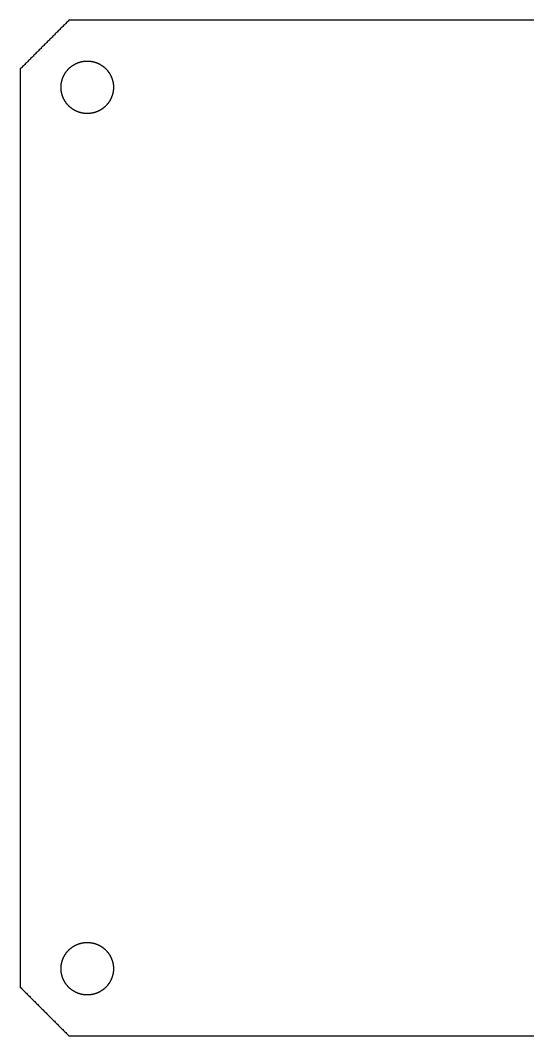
# Model space of a CAD drawing. Extents: x 0 to 155, y 0 to 155.
# Drawn here: x 0.4 to 77.5, y 0.4 to 154.5 of the extents above; entities that cross this region are included whole.
import ezdxf

# ---------------------------------------------------------------- set-up
doc = ezdxf.new("R2010")
doc.units = 0
doc.layers.add('Edge.Cuts', color=7, linetype='CONTINUOUS')

msp = doc.modelspace()

# ---------------------------------------------------------------- linework, layer by layer
at = {"layer": 'Edge.Cuts', "color": 2}
msp.add_lwpolyline([(79.614992, 154.546875), (77.437502, 154.546875), (75.260012, 154.546875), (73.082522, 154.546875), (70.905032, 154.546875), (68.727542, 154.546875), (66.550051, 154.546875), (64.37256, 154.546875), (62.19507, 154.546875), (60.017579, 154.546875), (57.840089, 154.546875), (55.662599, 154.546875), (53.485109, 154.546875), (51.307619, 154.546875), (49.130128, 154.546875), (46.952638, 154.546875), (44.775147, 154.546875), (42.597657, 154.546875), (40.420167, 154.546875), (38.242676, 154.546875), (36.065186, 154.546875), (33.887696, 154.546875), (31.710206, 154.546875), (29.532716, 154.546875), (27.355226, 154.546875), (25.177735, 154.546875), (23.000245, 154.546875), (20.822755, 154.546875), (18.645265, 154.546875), (16.467774, 154.546875), (14.290284, 154.546875), (12.112794, 154.546875), (9.935303, 154.546875), (7.757813, 154.546875), (7.642457, 154.431518), (7.527101, 154.316162), (7.411744, 154.200806), (7.296387, 154.08545), (7.181031, 153.970093), (7.065674, 153.854736), (6.950318, 153.73938), (6.834962, 153.624023), (6.719605, 153.508667), (6.604249, 153.393311), (6.488892, 153.277954), (6.373535, 153.162597), (6.258179, 153.047241), (6.142823, 152.931884), (6.027467, 152.816528), (5.91211, 152.701172), (5.796753, 152.585815), (5.681397, 152.470459), (5.56604, 152.355102), (5.450684, 152.239746), (5.335328, 152.124389), (5.219972, 152.009033), (5.104615, 151.893676), (4.989258, 151.77832), (4.873902, 151.662964), (4.758545, 151.547607), (4.643189, 151.432251), (4.527833, 151.316894), (4.412477, 151.201538), (4.29712, 151.086182), (4.181764, 150.970825), (4.066407, 150.855469), (3.95105, 150.740112), (3.835694, 150.624756), (3.720338, 150.509399), (3.604981, 150.394043), (3.489625, 150.278686), (3.374268, 150.16333), (3.258912, 150.047974), (3.143555, 149.932617), (3.028199, 149.81726), (2.912843, 149.701904), (2.797486, 149.586547), (2.682129, 149.471191), (2.566773, 149.355835), (2.451416, 149.240478), (2.33606, 149.125122), (2.220703, 149.009765), (2.105347, 148.894408), (1.989991, 148.779053), (1.874634, 148.663696), (1.759278, 148.54834), (1.643921, 148.432983), (1.528564, 148.317627), (1.413208, 148.20227), (1.297852, 148.086914), (1.182495, 147.971558), (1.067139, 147.856201), (0.951782, 147.740845), (0.836425, 147.625488), (0.721069, 147.510132), (0.605713, 147.394775), (0.490357, 147.279419), (0.375, 147.164062), (0.375, 144.985474), (0.375, 142.806885), (0.375, 140.628296), (0.375, 138.449707), (0.375, 136.271119), (0.375, 134.09253), (0.375, 131.913941), (0.375, 129.735352), (0.375, 127.556763), (0.375, 125.378174), (0.375, 123.199586), (0.375, 121.020997), (0.375, 118.842408), (0.375, 116.663819), (0.375, 114.485231), (0.375, 112.306642), (0.375, 110.128053), (0.375, 107.949464), (0.375, 105.770876), (0.375, 103.592286), (0.375, 101.413697), (0.375, 99.235108), (0.375, 97.05652), (0.375, 94.877931), (0.375, 92.699342), (0.375, 90.520753), (0.375, 88.342165), (0.375, 86.163575), (0.375, 83.98499), (0.375, 81.806398), (0.375, 79.627813), (0.375, 77.44922), (0.375, 75.270635), (0.375, 73.092043), (0.375, 70.91345), (0.375, 68.734865), (0.375, 66.55628), (0.375, 64.377688), (0.375, 62.199103), (0.375, 60.02051), (0.375, 57.841925), (0.375, 55.663333), (0.375, 53.484748), (0.375, 51.306155), (0.375, 49.12757), (0.375, 46.948978), (0.375, 44.770393), (0.375, 42.5918), (0.375, 40.413215), (0.375, 38.234623), (0.375, 36.056038), (0.375, 33.877445), (0.375, 31.69886), (0.375, 29.520268), (0.375, 27.341683), (0.375, 25.16309), (0.375, 22.984505), (0.375, 20.805913), (0.375, 18.627328), (0.375, 16.448735), (0.375, 14.27015), (0.375, 12.091558), (0.375, 9.912973), (0.375, 7.73438), (0.48999, 7.61939), (0.604981, 7.5044), (0.719971, 7.38941), (0.834961, 7.27442), (0.949951, 7.15943), (1.064941, 7.04444), (1.179931, 6.92945), (1.294921, 6.81446), (1.409912, 6.69947), (1.524902, 6.58448), (1.639892, 6.46949), (1.754883, 6.3545), (1.869873, 6.23951), (1.984863, 6.12452), (2.099854, 6.00953), (2.214844, 5.89454), (2.329834, 5.77955), (2.444825, 5.66456), (2.559815, 5.54957), (2.674805, 5.43458), (2.789795, 5.31959), (2.904785, 5.2046), (3.019776, 5.08961), (3.134766, 4.97462), (3.249756, 4.859623), (3.364747, 4.744633), (3.479737, 4.629643), (3.594727, 4.514653), (3.709718, 4.399663), (3.824708, 4.284673), (3.939698, 4.169683), (4.054688, 4.054693), (4.169678, 3.939703), (4.284669, 3.824713), (4.399659, 3.709723), (4.514649, 3.594733), (4.62964, 3.479743), (4.74463, 3.364753), (4.85962, 3.249763), (4.97461, 3.134773), (5.089601, 3.019783), (5.204591, 2.904793), (5.319581, 2.789803), (5.434571, 2.674813), (5.549561, 2.559823), (5.664551, 2.444833), (5.779542, 2.329843), (5.894532, 2.214853), (6.009522, 2.099863), (6.124513, 1.984873), (6.239503, 1.869883), (6.354493, 1.754893), (6.469484, 1.639903), (6.584474, 1.524913), (6.699464, 1.409923), (6.814454, 1.294933), (6.929444, 1.179935), (7.044434, 1.064945), (7.159424, 0.949955), (7.274415, 0.834965), (7.389405, 0.719975), (7.504395, 0.604985), (7.619386, 0.489995), (7.734376, 0.375005), (9.909302, 0.375005), (12.08423, 0.375005), (14.259156, 0.375005), (16.434083, 0.375005), (18.60901, 0.375005), (20.783936, 0.375005), (22.958864, 0.375005), (25.13379, 0.375005), (27.308717, 0.375005), (29.483644, 0.375005), (31.65857, 0.375005), (33.833497, 0.375005), (36.008424, 0.375005), (38.183351, 0.375005), (40.358278, 0.375005), (42.533204, 0.375005), (44.708131, 0.375005), (46.883057, 0.375005), (49.057984, 0.375005), (51.23291, 0.375005), (53.407837, 0.375005), (55.582764, 0.375005), (57.75769, 0.375005), (59.932617, 0.375005), (62.107543, 0.375005), (64.28247, 0.375005), (66.457396, 0.375005), (68.632322, 0.375005), (70.807247, 0.375005), (72.98218, 0.375005), (75.157105, 0.375005), (77.33203, 0.375005), (79.506955, 0.375005)], dxfattribs=at)
for points in [[(10.546876, 148.359375)], [(10.546868, 14.531255)]]:
    msp.add_lwpolyline(points, close=True, dxfattribs=at)
for points in [[(8.819044, 147.966638), (8.848076, 147.980618), (8.877304, 147.99426), (8.906726, 148.007558)], [(8.906726, 148.007558), (8.936148, 148.020855), (8.965758, 148.0338), (8.995551, 148.0464)], [(8.995551, 148.0464), (9.025349, 148.059), (9.055326, 148.07124), (9.08549, 148.083128)], [(9.08549, 148.083128), (9.115647, 148.095015), (9.145992, 148.106543), (9.17651, 148.11771)], [(9.17651, 148.11771), (9.207027, 148.128878), (9.237717, 148.139685), (9.26858, 148.150118)], [(9.26858, 148.150118), (9.299442, 148.160558), (9.330477, 148.170623), (9.36167, 148.18032)], [(9.36167, 148.18032), (9.392869, 148.190018), (9.424227, 148.19934), (9.455747, 148.208288)], [(9.455747, 148.208288), (9.48727, 148.217235), (9.51895, 148.2258), (9.550781, 148.23399)], [(9.550781, 148.23399), (9.582619, 148.242173), (9.614606, 148.24998), (9.646741, 148.25739)], [(9.646741, 148.25739), (9.678878, 148.264815), (9.711166, 148.271828), (9.743595, 148.278458)], [(9.743595, 148.278458), (9.776025, 148.285057), (9.808598, 148.291328), (9.841313, 148.297163)], [(9.841313, 148.297163), (9.874028, 148.303013), (9.906878, 148.308443), (9.939862, 148.313475)], [(9.939862, 148.313475), (9.972847, 148.3185), (10.005967, 148.323143), (10.039211, 148.327365)], [(10.039211, 148.327365), (10.072459, 148.331565), (10.105834, 148.335397), (10.13933, 148.338803)], [(10.13933, 148.338803), (10.172825, 148.342178), (10.206448, 148.345178), (10.240187, 148.34775)], [(10.240187, 148.34775), (10.27393, 148.3503), (10.307785, 148.352475), (10.341752, 148.3542)], [(10.341752, 148.3542), (10.375719, 148.355925), (10.409799, 148.3572), (10.443992, 148.3581)], [(10.443992, 148.3581), (10.478177, 148.359), (10.512474, 148.359375), (10.546876, 148.359375)], [(10.546876, 148.359375), (10.581271, 148.359375), (10.615568, 148.35894), (10.649761, 148.3581)], [(10.649761, 148.3581), (10.683946, 148.3572), (10.718033, 148.355925), (10.752001, 148.3542)], [(10.752001, 148.3542), (10.785968, 148.352475), (10.819823, 148.3503), (10.853565, 148.34775)], [(10.853565, 148.34775), (10.887308, 148.3452), (10.920923, 148.3422), (10.954423, 148.338803)], [(10.954423, 148.338803), (10.987918, 148.335428), (11.021293, 148.331603), (11.054543, 148.327365)], [(11.054543, 148.327365), (11.08779, 148.323165), (11.12091, 148.318508), (11.153892, 148.313475)], [(11.153892, 148.313475), (11.186877, 148.30845), (11.219727, 148.302998), (11.252441, 148.297163)], [(11.252441, 148.297163), (11.285156, 148.291313), (11.317729, 148.285088), (11.350159, 148.278458)], [(11.350159, 148.278458), (11.382589, 148.271858), (11.414876, 148.2648), (11.447013, 148.25739)], [(11.447013, 148.25739), (11.479151, 148.249965), (11.511138, 148.242173), (11.542973, 148.23399)], [(11.542973, 148.23399), (11.574811, 148.225808), (11.606491, 148.217235), (11.638007, 148.208288)], [(11.638007, 148.208288), (11.66953, 148.19934), (11.700887, 148.190018), (11.732085, 148.18032)], [(11.732085, 148.18032), (11.763278, 148.170623), (11.794313, 148.16055), (11.825174, 148.150118)], [(11.825174, 148.150118), (11.856037, 148.139678), (11.886727, 148.128878), (11.917245, 148.11771)], [(11.917245, 148.11771), (11.947763, 148.106543), (11.978108, 148.095015), (12.008265, 148.083128)], [(12.008265, 148.083128), (12.038422, 148.07124), (12.068408, 148.059), (12.098204, 148.0464)], [(12.098204, 148.0464), (12.128001, 148.033808), (12.157611, 148.020855), (12.187029, 148.007558)], [(12.187029, 148.007558), (12.216452, 147.99426), (12.245679, 147.980618), (12.274711, 147.966638)], [(7.139094, 146.441494), (7.155729, 146.468876), (7.172679, 146.496041), (7.189951, 146.522986)], [(7.189951, 146.522986), (7.207224, 146.549933), (7.224804, 146.576656), (7.242699, 146.603147)], [(7.242699, 146.603147), (7.260594, 146.629645), (7.278796, 146.65591), (7.297314, 146.681946)], [(7.297314, 146.681946), (7.315824, 146.707979), (7.334641, 146.733786), (7.353759, 146.759351)], [(7.353759, 146.759351), (7.372877, 146.784918), (7.392294, 146.810246), (7.412004, 146.83533)], [(7.412004, 146.83533), (7.431714, 146.860418), (7.451724, 146.885258), (7.472012, 146.90985)], [(7.472012, 146.90985), (7.492307, 146.934443), (7.512894, 146.958795), (7.533759, 146.982885)], [(7.533759, 146.982885), (7.554632, 147.006983), (7.575782, 147.030818), (7.597217, 147.054405)], [(7.597217, 147.054405), (7.618652, 147.077985), (7.640364, 147.10131), (7.662347, 147.124373)], [(7.662347, 147.124373), (7.684329, 147.147435), (7.706589, 147.170228), (7.729119, 147.192758)], [(7.729119, 147.192758), (7.751649, 147.215288), (7.774442, 147.237548), (7.797504, 147.25953)], [(7.797504, 147.25953), (7.820567, 147.281513), (7.843892, 147.303225), (7.867472, 147.32466)], [(7.867472, 147.32466), (7.891052, 147.346095), (7.914894, 147.367245), (7.938992, 147.388118)], [(7.938992, 147.388118), (7.963082, 147.408983), (7.987434, 147.42957), (8.012027, 147.449865)], [(8.012027, 147.449865), (8.036619, 147.47016), (8.061467, 147.490163), (8.086547, 147.509873)], [(8.086547, 147.509873), (8.111634, 147.529583), (8.136962, 147.549), (8.162526, 147.568118)], [(8.162526, 147.568118), (8.188094, 147.587235), (8.213894, 147.606053), (8.239931, 147.624563)], [(8.239931, 147.624563), (8.265963, 147.643073), (8.292236, 147.661283), (8.318729, 147.679178)], [(8.318729, 147.679178), (8.345227, 147.697073), (8.371949, 147.71466), (8.398891, 147.731925)], [(8.398891, 147.731925), (8.425838, 147.749198), (8.453003, 147.766148), (8.480384, 147.782783)], [(8.480384, 147.782783), (8.507766, 147.799418), (8.535366, 147.81573), (8.563176, 147.831713)], [(8.563176, 147.831713), (8.590986, 147.847695), (8.619014, 147.863355), (8.647238, 147.878685)], [(8.647238, 147.878685), (8.675468, 147.894015), (8.703901, 147.909015), (8.732538, 147.92367)], [(8.732538, 147.92367), (8.761173, 147.938333), (8.790011, 147.952658), (8.819044, 147.966638)], [(12.274711, 147.966638), (12.303743, 147.952658), (12.332581, 147.938325), (12.361217, 147.92367)], [(12.361217, 147.92367), (12.389852, 147.909008), (12.418284, 147.894008), (12.446516, 147.878685)], [(12.446516, 147.878685), (12.474746, 147.863355), (12.502766, 147.847695), (12.530579, 147.831713)], [(12.530579, 147.831713), (12.558388, 147.815723), (12.585988, 147.79941), (12.613371, 147.782783)], [(12.613371, 147.782783), (12.640753, 147.766148), (12.667918, 147.749198), (12.694864, 147.731925)], [(12.694864, 147.731925), (12.721811, 147.714653), (12.748534, 147.697073), (12.775025, 147.679178)], [(12.775025, 147.679178), (12.801523, 147.661283), (12.827788, 147.64308), (12.853824, 147.624563)], [(12.853824, 147.624563), (12.879856, 147.606053), (12.905664, 147.587235), (12.931228, 147.568118)], [(12.931228, 147.568118), (12.956796, 147.549), (12.982124, 147.529583), (13.007208, 147.509873)], [(13.007208, 147.509873), (13.032296, 147.490163), (13.057135, 147.470153), (13.081728, 147.449865)], [(13.081728, 147.449865), (13.10632, 147.42957), (13.130673, 147.408983), (13.154763, 147.388118)], [(13.154763, 147.388118), (13.178861, 147.367245), (13.202696, 147.346095), (13.226283, 147.32466)], [(13.226283, 147.32466), (13.249863, 147.303225), (13.273188, 147.28152), (13.296251, 147.25953)], [(13.296251, 147.25953), (13.319313, 147.237548), (13.342106, 147.215288), (13.364636, 147.192758)], [(13.364636, 147.192758), (13.387166, 147.170228), (13.409426, 147.147435), (13.431408, 147.124373)], [(13.431408, 147.124373), (13.453391, 147.10131), (13.475103, 147.077985), (13.496538, 147.054405)], [(13.496538, 147.054405), (13.517973, 147.030825), (13.539123, 147.006983), (13.559996, 146.982885)], [(13.559996, 146.982885), (13.580861, 146.958788), (13.601448, 146.934443), (13.621743, 146.90985)], [(13.621743, 146.90985), (13.642038, 146.885258), (13.662041, 146.86041), (13.681751, 146.83533)], [(13.681751, 146.83533), (13.701461, 146.810243), (13.720878, 146.784915), (13.739996, 146.759351)], [(13.739996, 146.759351), (13.759113, 146.733783), (13.777931, 146.707983), (13.796441, 146.681946)], [(13.796441, 146.681946), (13.814951, 146.655914), (13.833161, 146.629641), (13.851056, 146.603147)], [(13.851056, 146.603147), (13.868951, 146.57665), (13.886538, 146.549927), (13.903803, 146.522986)], [(13.903803, 146.522986), (13.921076, 146.496046), (13.938026, 146.468873), (13.954661, 146.441494)], [(6.594504, 144.882665), (6.598704, 144.915912), (6.603362, 144.949032), (6.608394, 144.982015)], [(6.608394, 144.982015), (6.613419, 145.015), (6.618872, 145.04785), (6.624707, 145.080564)], [(6.624707, 145.080564), (6.630557, 145.113279), (6.636782, 145.145852), (6.643412, 145.178282)], [(6.643412, 145.178282), (6.650012, 145.210712), (6.657069, 145.242999), (6.664479, 145.275136)], [(6.664479, 145.275136), (6.671904, 145.307273), (6.679697, 145.339261), (6.687879, 145.371095)], [(6.687879, 145.371095), (6.696062, 145.402933), (6.704634, 145.434613), (6.713582, 145.46613)], [(6.713582, 145.46613), (6.722529, 145.497653), (6.731852, 145.52901), (6.741549, 145.560208)], [(6.741549, 145.560208), (6.751247, 145.591408), (6.761319, 145.622435), (6.771752, 145.653297)], [(6.771752, 145.653297), (6.782192, 145.68416), (6.792992, 145.71485), (6.804159, 145.745368)], [(6.804159, 145.745368), (6.815327, 145.775885), (6.826854, 145.806223), (6.838742, 145.836388)], [(6.838742, 145.836388), (6.850629, 145.866545), (6.862877, 145.89653), (6.875469, 145.926326)], [(6.875469, 145.926326), (6.888062, 145.956124), (6.901014, 145.985734), (6.914312, 146.015152)], [(6.914312, 146.015152), (6.927609, 146.044574), (6.941252, 146.073802), (6.955232, 146.102834)], [(6.955232, 146.102834), (6.969212, 146.131866), (6.983544, 146.160704), (6.998199, 146.189339)], [(6.998199, 146.189339), (7.012861, 146.217974), (7.027862, 146.246414), (7.043192, 146.274639)], [(7.043192, 146.274639), (7.058522, 146.302869), (7.074181, 146.330889), (7.090164, 146.3587)], [(7.090164, 146.3587), (7.106154, 146.386511), (7.122466, 146.414111), (7.139094, 146.441494)], [(13.954661, 146.441494), (13.971296, 146.414111), (13.987608, 146.386511), (14.003591, 146.358701)], [(14.003591, 146.358701), (14.019581, 146.330891), (14.035233, 146.302871), (14.050563, 146.274639)], [(14.050563, 146.274639), (14.065893, 146.246409), (14.080893, 146.217977), (14.095556, 146.189339)], [(14.095556, 146.189339), (14.110218, 146.160704), (14.124543, 146.131867), (14.138523, 146.102834)], [(14.138523, 146.102834), (14.152503, 146.073801), (14.166145, 146.044574), (14.179443, 146.015152)], [(14.179443, 146.015152), (14.19274, 145.985729), (14.205686, 145.956119), (14.218286, 145.926326)], [(14.218286, 145.926326), (14.230878, 145.896529), (14.243126, 145.866551), (14.255013, 145.836388)], [(14.255013, 145.836388), (14.266901, 145.80623), (14.278428, 145.775885), (14.289596, 145.745368)], [(14.289596, 145.745368), (14.300763, 145.71485), (14.31157, 145.68416), (14.322003, 145.653297)], [(14.322003, 145.653297), (14.332443, 145.622435), (14.342508, 145.591407), (14.352206, 145.560208)], [(14.352206, 145.560208), (14.361903, 145.529008), (14.371225, 145.49765), (14.380173, 145.46613)], [(14.380173, 145.46613), (14.38912, 145.434608), (14.397685, 145.402928), (14.405875, 145.371095)], [(14.405875, 145.371095), (14.414058, 145.339258), (14.421865, 145.30727), (14.429275, 145.275136)], [(14.429275, 145.275136), (14.4367, 145.242998), (14.443713, 145.210711), (14.450343, 145.178282)], [(14.450343, 145.178282), (14.456943, 145.145852), (14.463213, 145.113279), (14.469048, 145.080564)], [(14.469048, 145.080564), (14.474898, 145.047849), (14.480328, 145.014999), (14.48536, 144.982015)], [(14.48536, 144.982015), (14.490385, 144.94903), (14.495028, 144.91591), (14.49925, 144.882665)], [(6.562494, 144.374999), (6.562494, 144.409401), (6.562929, 144.443691), (6.563769, 144.477884)], [(6.563769, 144.272114), (6.562869, 144.306306), (6.562494, 144.340604), (6.562494, 144.374999)], [(6.563769, 144.477884), (6.564669, 144.512069), (6.565944, 144.546156), (6.567669, 144.580124)], [(6.567669, 144.169874), (6.565944, 144.203841), (6.564669, 144.237921), (6.563769, 144.272114)], [(6.567669, 144.580124), (6.569394, 144.614091), (6.571569, 144.647946), (6.574119, 144.681688)], [(6.574119, 144.068309), (6.571569, 144.102044), (6.569394, 144.135907), (6.567669, 144.169874)], [(6.574119, 144.681688), (6.576669, 144.71543), (6.579669, 144.749045), (6.583067, 144.782546)], [(6.583067, 143.967452), (6.579692, 144.000946), (6.576692, 144.034569), (6.574119, 144.068309)], [(6.583067, 144.782546), (6.586442, 144.816041), (6.590267, 144.849416), (6.594504, 144.882665)], [(6.594504, 143.867333), (6.590304, 143.90058), (6.586472, 143.933955), (6.583067, 143.967452)], [(6.608394, 143.767982), (6.603369, 143.800967), (6.598727, 143.834087), (6.594504, 143.867333)], [(6.624707, 143.669433), (6.618857, 143.702148), (6.613427, 143.734998), (6.608394, 143.767982)], [(6.643412, 143.571716), (6.636812, 143.604146), (6.630542, 143.636719), (6.624707, 143.669433)], [(6.664479, 143.474861), (6.657054, 143.506999), (6.650042, 143.539286), (6.643412, 143.571716)], [(6.687879, 143.378902), (6.679697, 143.410739), (6.671897, 143.442727), (6.664479, 143.474861)], [(14.429275, 143.474861), (14.42185, 143.442724), (14.414058, 143.410736), (14.405875, 143.378902)], [(14.450343, 143.571716), (14.443743, 143.539286), (14.436685, 143.506999), (14.429275, 143.474861)], [(14.469048, 143.669433), (14.463198, 143.636718), (14.456973, 143.604146), (14.450343, 143.571716)], [(14.48536, 143.767982), (14.480335, 143.734997), (14.474883, 143.702147), (14.469048, 143.669433)], [(14.49925, 143.867333), (14.49505, 143.834085), (14.490393, 143.800965), (14.48536, 143.767982)], [(14.49925, 144.882665), (14.50345, 144.849417), (14.507283, 144.816042), (14.510688, 144.782546)], [(14.510688, 143.967452), (14.507313, 143.933957), (14.503488, 143.900582), (14.49925, 143.867333)], [(14.510688, 144.782546), (14.514063, 144.749051), (14.517063, 144.715428), (14.519635, 144.681688)], [(14.519635, 144.068309), (14.517085, 144.034567), (14.514085, 144.000952), (14.510688, 143.967452)], [(14.519635, 144.681688), (14.522185, 144.647945), (14.52436, 144.61409), (14.526085, 144.580124)], [(14.526085, 144.169874), (14.52436, 144.135906), (14.522185, 144.102051), (14.519635, 144.068309)], [(14.526085, 144.580124), (14.52781, 144.546156), (14.529085, 144.512069), (14.529985, 144.477884)], [(14.529985, 144.272114), (14.529085, 144.237929), (14.52781, 144.203841), (14.526085, 144.169874)], [(14.529985, 144.477884), (14.530885, 144.443691), (14.53126, 144.409401), (14.53126, 144.374999)], [(14.53126, 144.374999), (14.53126, 144.340604), (14.530825, 144.306306), (14.529985, 144.272114)], [(6.713582, 143.283867), (6.704634, 143.31539), (6.696069, 143.34707), (6.687879, 143.378902)], [(6.741549, 143.189789), (6.731852, 143.220982), (6.722529, 143.252347), (6.713582, 143.283867)], [(6.771752, 143.0967), (6.761312, 143.127563), (6.751247, 143.15859), (6.741549, 143.189789)], [(6.804159, 143.004629), (6.792992, 143.035147), (6.782184, 143.065837), (6.771752, 143.0967)], [(6.838742, 142.913609), (6.826854, 142.943767), (6.815327, 142.974112), (6.804159, 143.004629)], [(6.875469, 142.823671), (6.862877, 142.853468), (6.850629, 142.883446), (6.838742, 142.913609)], [(6.914312, 142.734845), (6.901014, 142.764268), (6.888069, 142.793878), (6.875469, 142.823671)], [(6.955232, 142.647164), (6.941252, 142.676196), (6.927609, 142.705424), (6.914312, 142.734845)], [(6.998199, 142.560657), (6.983537, 142.589292), (6.969212, 142.61813), (6.955232, 142.647164)], [(7.043192, 142.475358), (7.027862, 142.503588), (7.012861, 142.532021), (6.998199, 142.560657)], [(7.090164, 142.391296), (7.074181, 142.419106), (7.058514, 142.447126), (7.043192, 142.475358)], [(7.139094, 142.308503), (7.122459, 142.335885), (7.106146, 142.363485), (7.090164, 142.391296)], [(7.189951, 142.227011), (7.172679, 142.253951), (7.155729, 142.281123), (7.139094, 142.308503)], [(7.242699, 142.146849), (7.224804, 142.173347), (7.207216, 142.200069), (7.189951, 142.227011)], [(7.297314, 142.06805), (7.278804, 142.094083), (7.260601, 142.120355), (7.242699, 142.146849)], [(7.353759, 141.990646), (7.334641, 142.016213), (7.315824, 142.042013), (7.297314, 142.06805)], [(7.412004, 141.914666), (7.392294, 141.939754), (7.372877, 141.965081), (7.353759, 141.990646)], [(7.472012, 141.840146), (7.451717, 141.864739), (7.431714, 141.889586), (7.412004, 141.914666)], [(7.533759, 141.767111), (7.512894, 141.791209), (7.492307, 141.815554), (7.472012, 141.840146)], [(13.621743, 141.840146), (13.601448, 141.815554), (13.580861, 141.791201), (13.559996, 141.767111)], [(13.681751, 141.914666), (13.662041, 141.889579), (13.642031, 141.864739), (13.621743, 141.840146)], [(13.739996, 141.990646), (13.720878, 141.965078), (13.701461, 141.939751), (13.681751, 141.914666)], [(13.796441, 142.06805), (13.777931, 142.042018), (13.759113, 142.01621), (13.739996, 141.990646)], [(13.851056, 142.146849), (13.833161, 142.120352), (13.814958, 142.094087), (13.796441, 142.06805)], [(13.903803, 142.227011), (13.886531, 142.200063), (13.868951, 142.173341), (13.851056, 142.146849)], [(13.954661, 142.308503), (13.938026, 142.281121), (13.921076, 142.253956), (13.903803, 142.227011)], [(14.003591, 142.391296), (13.987608, 142.363486), (13.971296, 142.335886), (13.954661, 142.308503)], [(14.050563, 142.475358), (14.035233, 142.447128), (14.019573, 142.419108), (14.003591, 142.391296)], [(14.095556, 142.560658), (14.080893, 142.532023), (14.065893, 142.50359), (14.050563, 142.475358)], [(14.138523, 142.647164), (14.124543, 142.618131), (14.110211, 142.589294), (14.095556, 142.560658)], [(14.179443, 142.734845), (14.166145, 142.705423), (14.152503, 142.676195), (14.138523, 142.647164)], [(14.218286, 142.823671), (14.205686, 142.793873), (14.19274, 142.764263), (14.179443, 142.734845)], [(14.255013, 142.913609), (14.243126, 142.883452), (14.230878, 142.853467), (14.218286, 142.823671)], [(14.289596, 143.004629), (14.278428, 142.974112), (14.266901, 142.943774), (14.255013, 142.913609)], [(14.322003, 143.0967), (14.311563, 143.065838), (14.300763, 143.035148), (14.289596, 143.004629)], [(14.352206, 143.189789), (14.342508, 143.158589), (14.332435, 143.127562), (14.322003, 143.0967)], [(14.380173, 143.283867), (14.371225, 143.252345), (14.361903, 143.220987), (14.352206, 143.189789)], [(14.405875, 143.378902), (14.397693, 143.347064), (14.38912, 143.315384), (14.380173, 143.283867)], [(7.597217, 141.695591), (7.575782, 141.719171), (7.554632, 141.743014), (7.533759, 141.767111)], [(7.662347, 141.625624), (7.640364, 141.648686), (7.618652, 141.672011), (7.597217, 141.695591)], [(7.729119, 141.557239), (7.706589, 141.579769), (7.684329, 141.602561), (7.662347, 141.625624)], [(7.797504, 141.490466), (7.774442, 141.512449), (7.751649, 141.534709), (7.729119, 141.557239)], [(7.867472, 141.425336), (7.843892, 141.446771), (7.820567, 141.468476), (7.797504, 141.490466)], [(7.938992, 141.361879), (7.914894, 141.382751), (7.891059, 141.403901), (7.867472, 141.425336)], [(8.012027, 141.300131), (7.987434, 141.320426), (7.963082, 141.341014), (7.938992, 141.361879)], [(8.086547, 141.240124), (8.061459, 141.259834), (8.036619, 141.279844), (8.012027, 141.300131)], [(8.162526, 141.181879), (8.136959, 141.200996), (8.111631, 141.220414), (8.086547, 141.240124)], [(8.239931, 141.125434), (8.213891, 141.143944), (8.188091, 141.162761), (8.162526, 141.181879)], [(8.318729, 141.070819), (8.292232, 141.088714), (8.265967, 141.106916), (8.239931, 141.125434)], [(8.398891, 141.018071), (8.371951, 141.035344), (8.345221, 141.052924), (8.318729, 141.070819)], [(8.480384, 140.967214), (8.453001, 140.983849), (8.425836, 141.000799), (8.398891, 141.018071)], [(8.563177, 140.918284), (8.535367, 140.934274), (8.507767, 140.950579), (8.480384, 140.967214)], [(8.647238, 140.871311), (8.619008, 140.886641), (8.590988, 140.902301), (8.563177, 140.918284)], [(8.732538, 140.826319), (8.703903, 140.840981), (8.675471, 140.855981), (8.647238, 140.871311)], [(8.819044, 140.783351), (8.790011, 140.797339), (8.761174, 140.811664), (8.732538, 140.826319)], [(8.906726, 140.742431), (8.877303, 140.755729), (8.848076, 140.769371), (8.819044, 140.783351)], [(8.995551, 140.703589), (8.965754, 140.716189), (8.936144, 140.729134), (8.906726, 140.742431)], [(9.08549, 140.666861), (9.055332, 140.678749), (9.025347, 140.690989), (8.995551, 140.703589)], [(9.17651, 140.632279), (9.145992, 140.643446), (9.115655, 140.654974), (9.08549, 140.666861)], [(9.26858, 140.599871), (9.237717, 140.610311), (9.207027, 140.621111), (9.17651, 140.632279)], [(9.36167, 140.569669), (9.33047, 140.579366), (9.299442, 140.589439), (9.26858, 140.599871)], [(9.455747, 140.541701), (9.424225, 140.550649), (9.392867, 140.559971), (9.36167, 140.569669)], [(9.550781, 140.515999), (9.518944, 140.524181), (9.487264, 140.532754), (9.455747, 140.541701)], [(9.646741, 140.492599), (9.614603, 140.500024), (9.582616, 140.507816), (9.550781, 140.515999)], [(9.743595, 140.471531), (9.711165, 140.478131), (9.678878, 140.485189), (9.646741, 140.492599)], [(9.841313, 140.452826), (9.808598, 140.458676), (9.776025, 140.464901), (9.743595, 140.471531)], [(9.939862, 140.436514), (9.906877, 140.441539), (9.874027, 140.446991), (9.841313, 140.452826)], [(10.039211, 140.422624), (10.005964, 140.426824), (9.972844, 140.431481), (9.939862, 140.436514)], [(10.13933, 140.411186), (10.105835, 140.414561), (10.07246, 140.418386), (10.039211, 140.422624)], [(10.240187, 140.402239), (10.206445, 140.404789), (10.17283, 140.407789), (10.13933, 140.411186)], [(10.341752, 140.395789), (10.307784, 140.397514), (10.273929, 140.399689), (10.240187, 140.402239)], [(10.443992, 140.391889), (10.409799, 140.392789), (10.375719, 140.394064), (10.341752, 140.395789)], [(10.546876, 140.390614), (10.512481, 140.390614), (10.478183, 140.391049), (10.443992, 140.391889)], [(10.649761, 140.391889), (10.615568, 140.390989), (10.581271, 140.390614), (10.546876, 140.390614)], [(10.752001, 140.395789), (10.718033, 140.394064), (10.683953, 140.392789), (10.649761, 140.391889)], [(10.853565, 140.402239), (10.819823, 140.399689), (10.785968, 140.397514), (10.752001, 140.395789)], [(10.954423, 140.411186), (10.920928, 140.407811), (10.887305, 140.404811), (10.853565, 140.402239)], [(11.054543, 140.422624), (11.021295, 140.418424), (10.98792, 140.414591), (10.954423, 140.411186)], [(11.153892, 140.436514), (11.120907, 140.431489), (11.087787, 140.426846), (11.054543, 140.422624)], [(11.252441, 140.452826), (11.219726, 140.446976), (11.186876, 140.441546), (11.153892, 140.436514)], [(11.350159, 140.471531), (11.317729, 140.464931), (11.285156, 140.458661), (11.252441, 140.452826)], [(11.447013, 140.492599), (11.414876, 140.485174), (11.382588, 140.478161), (11.350159, 140.471531)], [(11.542973, 140.515999), (11.511135, 140.507816), (11.479148, 140.500016), (11.447013, 140.492599)], [(11.638007, 140.541701), (11.606485, 140.532754), (11.574805, 140.524189), (11.542973, 140.515999)], [(11.732085, 140.569669), (11.700885, 140.559971), (11.669528, 140.550649), (11.638007, 140.541701)], [(11.825174, 140.599871), (11.794312, 140.589431), (11.763284, 140.579366), (11.732085, 140.569669)], [(11.917245, 140.632279), (11.886728, 140.621111), (11.856038, 140.610304), (11.825174, 140.599871)], [(12.008265, 140.666861), (11.978108, 140.654974), (11.947763, 140.643446), (11.917245, 140.632279)], [(12.098204, 140.703589), (12.068406, 140.690996), (12.038429, 140.678749), (12.008265, 140.666861)], [(12.187029, 140.742431), (12.157607, 140.729134), (12.127997, 140.716189), (12.098204, 140.703589)], [(12.274711, 140.783351), (12.245678, 140.769371), (12.216451, 140.755729), (12.187029, 140.742431)], [(12.361217, 140.826319), (12.332582, 140.811656), (12.303745, 140.797331), (12.274711, 140.783351)], [(12.446516, 140.871311), (12.418286, 140.855981), (12.389854, 140.840981), (12.361217, 140.826319)], [(12.530579, 140.918284), (12.502769, 140.902294), (12.474749, 140.886641), (12.446516, 140.871311)], [(12.613371, 140.967214), (12.585988, 140.950579), (12.558388, 140.934266), (12.530579, 140.918284)], [(12.694864, 141.018071), (12.667924, 141.000799), (12.640751, 140.983849), (12.613371, 140.967214)], [(12.775025, 141.070819), (12.748528, 141.052924), (12.721805, 141.035336), (12.694864, 141.018071)], [(12.853824, 141.125434), (12.827784, 141.106924), (12.801519, 141.088721), (12.775025, 141.070819)], [(12.931228, 141.181879), (12.905661, 141.162761), (12.879861, 141.143944), (12.853824, 141.125434)], [(13.007208, 141.240124), (12.982121, 141.220414), (12.956793, 141.200996), (12.931228, 141.181879)], [(13.081728, 141.300131), (13.057136, 141.279836), (13.032288, 141.259834), (13.007208, 141.240124)], [(13.154763, 141.361879), (13.130673, 141.341014), (13.106321, 141.320426), (13.081728, 141.300131)], [(13.226283, 141.425336), (13.202703, 141.403901), (13.178861, 141.382751), (13.154763, 141.361879)], [(13.296251, 141.490466), (13.273188, 141.468484), (13.249863, 141.446771), (13.226283, 141.425336)], [(13.364636, 141.557239), (13.342106, 141.534709), (13.319313, 141.512449), (13.296251, 141.490466)], [(13.431408, 141.625624), (13.409426, 141.602561), (13.387166, 141.579769), (13.364636, 141.557239)], [(13.496538, 141.695591), (13.475103, 141.672011), (13.453391, 141.648686), (13.431408, 141.625624)], [(13.559996, 141.767111), (13.539123, 141.743014), (13.517973, 141.719179), (13.496538, 141.695591)], [(8.318723, 13.850705), (8.345221, 13.86863), (8.371943, 13.88618), (8.398885, 13.90343)], [(8.398885, 13.90343), (8.425825, 13.92068), (8.452997, 13.93763), (8.480377, 13.95428)], [(8.480377, 13.95428), (8.507759, 13.97093), (8.535359, 13.987205), (8.563169, 14.00318)], [(8.563169, 14.00318), (8.590979, 14.019155), (8.619007, 14.03483), (8.647231, 14.05013)], [(8.647231, 14.05013), (8.675461, 14.06543), (8.703894, 14.08043), (8.73253, 14.09513)], [(8.73253, 14.09513), (8.761165, 14.10983), (8.790003, 14.12408), (8.819037, 14.138105)], [(8.819037, 14.138105), (8.848069, 14.15213), (8.877297, 14.165705), (8.906718, 14.179055)], [(8.906718, 14.179055), (8.93614, 14.19233), (8.96575, 14.205305), (8.995543, 14.217905)], [(8.995543, 14.217905), (9.025341, 14.230505), (9.055318, 14.24273), (9.085482, 14.254655)], [(9.085482, 14.254655), (9.115639, 14.26658), (9.145984, 14.278055), (9.176502, 14.28923)], [(9.176502, 14.28923), (9.207019, 14.300405), (9.237709, 14.311205), (9.268572, 14.32163)], [(9.268572, 14.32163), (9.299434, 14.332055), (9.330469, 14.342105), (9.361662, 14.351855)], [(9.361662, 14.351855), (9.392862, 14.36153), (9.424219, 14.370905), (9.45574, 14.37983)], [(9.45574, 14.37983), (9.487262, 14.388755), (9.518942, 14.397305), (9.550774, 14.405555)], [(9.550774, 14.405555), (9.582611, 14.41373), (9.614599, 14.42153), (9.646733, 14.428955)], [(9.646733, 14.428955), (9.678871, 14.436455), (9.711158, 14.443355), (9.743587, 14.45003)], [(9.743587, 14.45003), (9.776017, 14.45678), (9.80859, 14.462855), (9.841305, 14.468705)], [(9.841305, 14.468705), (9.87402, 14.474705), (9.90687, 14.479955), (9.939854, 14.48498)], [(9.939854, 14.48498), (9.972839, 14.49023), (10.005959, 14.494655), (10.039204, 14.498855)], [(10.039204, 14.498855), (10.072451, 14.503355), (10.105826, 14.50688), (10.139323, 14.51033)], [(10.139323, 14.51033), (10.172818, 14.51408), (10.20644, 14.51708), (10.24018, 14.519255)], [(10.24018, 14.519255), (10.273922, 14.521505), (10.307777, 14.523755), (10.341744, 14.526005)], [(10.341744, 14.526005), (10.375711, 14.527505), (10.409791, 14.529005), (10.443984, 14.529755)], [(10.443984, 14.529755), (10.478169, 14.530505), (10.512466, 14.531255), (10.546868, 14.531255)], [(10.546876, 14.531255), (10.581271, 14.531255), (10.615568, 14.53082), (10.649761, 14.529755)], [(10.649761, 14.529755), (10.683946, 14.529005), (10.718033, 14.527505), (10.752001, 14.526005)], [(10.752001, 14.526005), (10.785968, 14.524505), (10.819823, 14.522255), (10.853565, 14.519255)], [(10.853565, 14.519255), (10.887308, 14.517005), (10.920923, 14.514005), (10.954423, 14.51033)], [(10.954423, 14.51033), (10.987918, 14.50658), (11.021293, 14.50283), (11.054543, 14.498855)], [(11.054543, 14.498855), (11.08779, 14.494355), (11.12091, 14.490005), (11.153892, 14.48498)], [(11.153892, 14.48498), (11.186877, 14.47973), (11.219727, 14.47448), (11.252441, 14.468705)], [(11.252441, 14.468705), (11.285156, 14.462705), (11.317729, 14.45663), (11.350159, 14.45003)], [(11.350159, 14.45003), (11.382589, 14.44328), (11.414876, 14.43638), (11.447013, 14.428955)], [(11.447013, 14.428955), (11.479151, 14.421455), (11.511138, 14.41373), (11.542973, 14.405555)], [(11.542973, 14.405555), (11.574811, 14.39738), (11.606491, 14.38883), (11.638007, 14.37983)], [(11.638007, 14.37983), (11.66953, 14.370905), (11.700887, 14.36153), (11.732085, 14.351855)], [(11.732085, 14.351855), (11.763278, 14.34218), (11.794313, 14.332055), (11.825174, 14.32163)], [(11.825174, 14.32163), (11.856037, 14.311205), (11.886727, 14.300405), (11.917245, 14.28923)], [(11.917245, 14.28923), (11.947763, 14.278055), (11.978108, 14.266505), (12.008265, 14.254655)], [(12.008265, 14.254655), (12.038422, 14.24273), (12.068408, 14.230505), (12.098204, 14.217905)], [(12.098204, 14.217905), (12.128001, 14.205305), (12.157611, 14.19233), (12.187029, 14.179055)], [(12.187029, 14.179055), (12.216452, 14.16578), (12.245679, 14.15213), (12.274711, 14.138105)], [(12.274711, 14.138105), (12.303743, 14.124155), (12.332581, 14.10983), (12.361217, 14.09513)], [(12.361217, 14.09513), (12.389852, 14.08043), (12.418284, 14.065505), (12.446516, 14.05013)], [(12.446516, 14.05013), (12.474746, 14.03483), (12.502766, 14.019155), (12.530579, 14.00318)], [(12.530579, 14.00318), (12.558388, 13.987205), (12.585988, 13.970855), (12.613371, 13.95428)], [(12.613371, 13.95428), (12.640753, 13.93763), (12.667918, 13.92068), (12.694864, 13.90343)], [(12.694864, 13.90343), (12.721811, 13.88618), (12.748534, 13.868555), (12.775025, 13.850705)], [(6.955218, 12.27446), (6.969198, 12.303485), (6.98353, 12.33236), (6.998185, 12.360965)], [(6.998185, 12.360965), (7.012848, 12.389615), (7.027848, 12.41804), (7.043178, 12.44627)], [(7.043178, 12.44627), (7.058508, 12.47447), (7.074168, 12.50252), (7.09015, 12.53033)], [(7.09015, 12.53033), (7.10614, 12.558155), (7.122453, 12.585755), (7.13908, 12.613123)], [(7.13908, 12.613123), (7.155715, 12.640498), (7.172665, 12.667648), (7.189938, 12.69461)], [(7.189938, 12.69461), (7.20721, 12.721535), (7.22479, 12.74831), (7.242685, 12.77477)], [(7.242685, 12.77477), (7.26058, 12.801245), (7.278783, 12.82757), (7.2973, 12.853573)], [(7.2973, 12.853573), (7.31581, 12.879598), (7.334628, 12.905398), (7.353745, 12.93098)], [(7.353745, 12.93098), (7.372863, 12.956555), (7.39228, 12.981905), (7.41199, 13.006955)], [(7.41199, 13.006955), (7.4317, 13.03208), (7.45171, 13.056905), (7.471998, 13.081505)], [(7.471998, 13.081505), (7.492293, 13.106105), (7.51288, 13.13048), (7.533745, 13.154555)], [(7.533745, 13.154555), (7.554618, 13.17863), (7.575768, 13.20248), (7.597203, 13.22603)], [(7.597203, 13.22603), (7.618638, 13.24958), (7.64035, 13.272905), (7.662333, 13.296005)], [(7.662333, 13.296005), (7.684315, 13.319105), (7.706575, 13.34183), (7.729105, 13.364405)], [(7.729105, 13.364405), (7.751635, 13.386905), (7.774428, 13.40918), (7.79749, 13.431155)], [(7.79749, 13.431155), (7.820553, 13.45313), (7.843878, 13.47488), (7.867458, 13.496255)], [(7.867458, 13.496255), (7.891038, 13.517705), (7.91488, 13.538855), (7.938978, 13.559705)], [(7.938978, 13.559705), (7.963075, 13.580555), (7.98742, 13.60118), (8.012013, 13.62143)], [(8.012013, 13.62143), (8.036605, 13.641755), (8.061453, 13.661705), (8.08654, 13.68143)], [(8.08654, 13.68143), (8.111628, 13.701155), (8.136955, 13.72058), (8.16252, 13.73963)], [(8.16252, 13.73963), (8.188087, 13.758755), (8.213887, 13.77758), (8.239924, 13.796105)], [(8.239924, 13.796105), (8.265964, 13.81463), (8.292229, 13.832855), (8.318723, 13.850705)], [(12.775025, 13.850705), (12.801523, 13.83278), (12.827788, 13.81463), (12.853824, 13.796105)], [(12.853824, 13.796105), (12.879856, 13.77758), (12.905664, 13.758755), (12.931228, 13.73963)], [(12.931228, 13.73963), (12.956796, 13.720505), (12.982124, 13.70108), (13.007208, 13.681355)], [(13.007208, 13.681355), (13.032296, 13.66163), (13.057135, 13.641605), (13.081728, 13.621355)], [(13.081728, 13.621355), (13.10632, 13.60103), (13.130673, 13.58048), (13.154763, 13.55963)], [(13.154763, 13.55963), (13.178861, 13.53878), (13.202696, 13.51763), (13.226283, 13.49618)], [(13.226283, 13.49618), (13.249863, 13.47473), (13.273188, 13.453055), (13.296251, 13.43108)], [(13.296251, 13.43108), (13.319313, 13.409105), (13.342106, 13.38683), (13.364636, 13.36433)], [(13.364636, 13.36433), (13.387166, 13.34183), (13.409426, 13.31903), (13.431408, 13.29593)], [(13.431408, 13.29593), (13.453391, 13.27283), (13.475103, 13.24958), (13.496538, 13.225955)], [(13.496538, 13.225955), (13.517973, 13.202405), (13.539123, 13.178555), (13.559996, 13.154405)], [(13.559996, 13.154405), (13.580861, 13.13033), (13.601448, 13.105955), (13.621743, 13.081355)], [(13.621743, 13.081355), (13.642038, 13.056755), (13.662041, 13.03193), (13.681751, 13.006805)], [(13.681751, 13.006805), (13.701461, 12.981755), (13.720878, 12.956405), (13.739996, 12.930823)], [(13.739996, 12.930823), (13.759113, 12.905248), (13.777931, 12.879448), (13.796441, 12.853423)], [(13.796441, 12.853423), (13.814951, 12.827398), (13.833153, 12.801148), (13.851056, 12.77462)], [(13.851056, 12.77462), (13.868951, 12.748145), (13.886538, 12.721445), (13.903803, 12.69446)], [(13.903803, 12.69446), (13.921076, 12.667535), (13.938026, 12.640385), (13.954661, 12.612973)], [(13.954661, 12.612973), (13.971296, 12.585598), (13.987608, 12.557998), (14.003591, 12.53018)], [(14.003591, 12.53018), (14.019581, 12.502355), (14.035241, 12.47438), (14.050563, 12.446113)], [(14.050563, 12.446113), (14.065893, 12.417913), (14.080893, 12.389488), (14.095548, 12.360815)], [(14.095548, 12.360815), (14.110211, 12.332165), (14.124536, 12.303365), (14.138516, 12.27431)], [(6.567656, 10.75175), (6.569381, 10.785725), (6.571555, 10.81955), (6.574106, 10.853315)], [(6.574106, 10.853315), (6.576656, 10.887065), (6.579656, 10.920665), (6.583053, 10.954175)], [(6.583053, 10.954175), (6.586428, 10.9877), (6.590253, 11.021075), (6.594491, 11.054293)], [(6.594491, 11.054293), (6.598691, 11.087518), (6.603348, 11.120668), (6.608381, 11.153645)], [(6.608381, 11.153645), (6.613406, 11.186645), (6.618858, 11.219495), (6.624693, 11.252188)], [(6.624693, 11.252188), (6.630543, 11.284888), (6.636768, 11.317513), (6.643398, 11.349905)], [(6.643398, 11.349905), (6.649998, 11.38238), (6.657056, 11.41463), (6.664466, 11.44676)], [(6.664466, 11.44676), (6.67189, 11.478935), (6.679683, 11.510885), (6.687866, 11.542723)], [(6.687866, 11.542723), (6.696048, 11.574598), (6.704621, 11.606248), (6.713568, 11.637755)], [(6.713568, 11.637755), (6.722516, 11.669255), (6.731838, 11.70068), (6.741535, 11.731835)], [(6.741535, 11.731835), (6.751233, 11.763035), (6.761305, 11.794085), (6.771738, 11.824925)], [(6.771738, 11.824925), (6.782178, 11.855825), (6.792978, 11.8865), (6.804145, 11.916995)], [(6.804145, 11.916995), (6.815313, 11.94752), (6.82684, 11.977895), (6.838728, 12.008015)], [(6.838728, 12.008015), (6.850615, 12.038165), (6.862863, 12.068165), (6.875455, 12.097955)], [(6.875455, 12.097955), (6.888048, 12.12773), (6.901, 12.157355), (6.914298, 12.186778)], [(6.914298, 12.186778), (6.927595, 12.216178), (6.941238, 12.245428), (6.955218, 12.27446)], [(14.138516, 12.27431), (14.152496, 12.245285), (14.166138, 12.216035), (14.179436, 12.186628)], [(14.179436, 12.186628), (14.192733, 12.157228), (14.205678, 12.127603), (14.218278, 12.097805)], [(14.218278, 12.097805), (14.230871, 12.06803), (14.243118, 12.03803), (14.255005, 12.007865)], [(14.255005, 12.007865), (14.266893, 11.977715), (14.278421, 11.94734), (14.289588, 11.916845)], [(14.289588, 11.916845), (14.300756, 11.88632), (14.311563, 11.855645), (14.321995, 11.824775)], [(14.321995, 11.824775), (14.332435, 11.79395), (14.3425, 11.7629), (14.352198, 11.731685)], [(14.352198, 11.731685), (14.361895, 11.700485), (14.371218, 11.669135), (14.380165, 11.637605)], [(14.380165, 11.637605), (14.389113, 11.606105), (14.397678, 11.57438), (14.405868, 11.542573)], [(14.405868, 11.542573), (14.41405, 11.510773), (14.421858, 11.478748), (14.429268, 11.44661)], [(14.429268, 11.44661), (14.436693, 11.41451), (14.443705, 11.382185), (14.450335, 11.349763)], [(14.450335, 11.349763), (14.456935, 11.317288), (14.463205, 11.284738), (14.46904, 11.252038)], [(14.46904, 11.252038), (14.47489, 11.219338), (14.48032, 11.186488), (14.485353, 11.153495)], [(14.485353, 11.153495), (14.490378, 11.120495), (14.49502, 11.08742), (14.499243, 11.054143)], [(14.499243, 11.054143), (14.503443, 11.020918), (14.507275, 10.987543), (14.51068, 10.954025)], [(14.51068, 10.954025), (14.514055, 10.9205), (14.517055, 10.8869), (14.519628, 10.853165)], [(14.519628, 10.853165), (14.522178, 10.819415), (14.524353, 10.78559), (14.526078, 10.7516)], [(6.562481, 10.546625), (6.562481, 10.58105), (6.562916, 10.615325), (6.563756, 10.64951)], [(6.563756, 10.44374), (6.562856, 10.47794), (6.562481, 10.512215), (6.562481, 10.546625)], [(6.563756, 10.64951), (6.564656, 10.68371), (6.565931, 10.71776), (6.567656, 10.75175)], [(6.567656, 10.3415), (6.565931, 10.375475), (6.564656, 10.409525), (6.563756, 10.44374)], [(6.574106, 10.239935), (6.571556, 10.273685), (6.569381, 10.30751), (6.567656, 10.3415)], [(6.583053, 10.139083), (6.579678, 10.172608), (6.576678, 10.206208), (6.574106, 10.239935)], [(6.594491, 10.038958), (6.590291, 10.072183), (6.586451, 10.105558), (6.583053, 10.139083)], [(6.608381, 9.939613), (6.603356, 9.972613), (6.598713, 10.005688), (6.594491, 10.038958)], [(6.624693, 9.841063), (6.618843, 9.873763), (6.613413, 9.906613), (6.608381, 9.939613)], [(6.643398, 9.743345), (6.636798, 9.775745), (6.630528, 9.80837), (6.624693, 9.841063)], [(6.664466, 9.64649), (6.657041, 9.67859), (6.650028, 9.710915), (6.643398, 9.743345)], [(6.687866, 9.550528), (6.679683, 9.582403), (6.671876, 9.614353), (6.664466, 9.64649)], [(6.713568, 9.455495), (6.704621, 9.486995), (6.696055, 9.51872), (6.687866, 9.550528)], [(6.741535, 9.361415), (6.731838, 9.392615), (6.722516, 9.423965), (6.713568, 9.455495)], [(6.771738, 9.268325), (6.761298, 9.29915), (6.751233, 9.3302), (6.741535, 9.361415)], [(6.804145, 9.176255), (6.792978, 9.20678), (6.78217, 9.237455), (6.771738, 9.268325)], [(14.321995, 9.268175), (14.311556, 9.237275), (14.300755, 9.2066), (14.289588, 9.176105)], [(14.352198, 9.361265), (14.3425, 9.330065), (14.332428, 9.299015), (14.321995, 9.268175)], [(14.380165, 9.455345), (14.371218, 9.423845), (14.361895, 9.392495), (14.352198, 9.361265)], [(14.405868, 9.550378), (14.397685, 9.518578), (14.389113, 9.486853), (14.380165, 9.455345)], [(14.429268, 9.64634), (14.421843, 9.614165), (14.41405, 9.582215), (14.405868, 9.550378)], [(14.450335, 9.743195), (14.443735, 9.710795), (14.436678, 9.67847), (14.429268, 9.64634)], [(14.46904, 9.840913), (14.46319, 9.808213), (14.456965, 9.775663), (14.450335, 9.743195)], [(14.485353, 9.939463), (14.480328, 9.906463), (14.474875, 9.873613), (14.46904, 9.840913)], [(14.499243, 10.038808), (14.495043, 10.005583), (14.490385, 9.972433), (14.485353, 9.939463)], [(14.51068, 10.138933), (14.507305, 10.105408), (14.50348, 10.072033), (14.499243, 10.038808)], [(14.519628, 10.239785), (14.517078, 10.206035), (14.514078, 10.172435), (14.51068, 10.138933)], [(14.526078, 10.34135), (14.524353, 10.307375), (14.522178, 10.27355), (14.519628, 10.239785)], [(14.526078, 10.7516), (14.527803, 10.717625), (14.529078, 10.683575), (14.529978, 10.64936)], [(14.529978, 10.44359), (14.529078, 10.40939), (14.527803, 10.37534), (14.526078, 10.34135)], [(14.529978, 10.64936), (14.530878, 10.61516), (14.531253, 10.580885), (14.531253, 10.546475)], [(14.531253, 10.546475), (14.531253, 10.51205), (14.530818, 10.477775), (14.529978, 10.44359)], [(6.838728, 9.085235), (6.82684, 9.115385), (6.815313, 9.14576), (6.804145, 9.176255)], [(6.875455, 8.995295), (6.862863, 9.02507), (6.850615, 9.05507), (6.838728, 9.085235)], [(6.914298, 8.906473), (6.901, 8.935873), (6.888055, 8.965498), (6.875455, 8.995295)], [(6.955218, 8.81879), (6.941238, 8.847815), (6.927595, 8.877065), (6.914298, 8.906473)], [(6.998185, 8.732285), (6.983523, 8.760935), (6.969198, 8.789735), (6.955218, 8.81879)], [(7.043178, 8.646988), (7.027848, 8.675188), (7.012848, 8.703613), (6.998185, 8.732285)], [(7.090158, 8.56292), (7.074168, 8.590745), (7.058508, 8.61872), (7.043178, 8.646988)], [(7.139088, 8.480128), (7.122453, 8.507503), (7.10614, 8.535103), (7.090158, 8.56292)], [(7.189945, 8.39864), (7.172673, 8.425565), (7.155723, 8.452715), (7.139088, 8.480128)], [(7.242693, 8.31848), (7.224798, 8.344955), (7.20721, 8.371655), (7.189945, 8.39864)], [(7.297308, 8.239678), (7.278798, 8.265703), (7.260595, 8.291953), (7.242693, 8.31848)], [(7.353753, 8.162278), (7.334635, 8.187853), (7.315818, 8.213653), (7.297308, 8.239678)], [(7.411998, 8.086295), (7.392288, 8.111345), (7.37287, 8.136695), (7.353753, 8.162278)], [(7.472005, 8.011745), (7.45171, 8.036345), (7.431708, 8.06117), (7.411998, 8.086295)], [(7.533753, 7.938695), (7.512888, 7.96277), (7.4923, 7.987145), (7.472005, 8.011745)], [(7.59721, 7.867145), (7.575775, 7.890695), (7.554625, 7.914545), (7.533753, 7.938695)], [(7.66234, 7.79717), (7.640358, 7.82027), (7.618645, 7.84352), (7.59721, 7.867145)], [(7.729113, 7.72877), (7.706583, 7.75127), (7.684323, 7.77407), (7.66234, 7.79717)], [(7.797498, 7.66202), (7.774435, 7.683995), (7.751643, 7.70627), (7.729113, 7.72877)], [(13.364628, 7.728695), (13.342098, 7.706195), (13.319306, 7.68392), (13.296243, 7.661945)], [(13.431401, 7.797095), (13.409418, 7.773995), (13.387158, 7.75127), (13.364628, 7.728695)], [(13.496531, 7.86707), (13.475096, 7.84352), (13.453383, 7.820195), (13.431401, 7.797095)], [(13.559988, 7.938545), (13.539123, 7.91447), (13.517966, 7.89062), (13.496531, 7.86707)], [(13.621736, 8.011595), (13.601441, 7.986995), (13.580853, 7.96262), (13.559988, 7.938545)], [(13.681751, 8.086145), (13.662041, 8.061095), (13.642031, 8.036195), (13.621736, 8.011595)], [(13.739996, 8.16212), (13.720878, 8.136545), (13.701461, 8.111195), (13.681751, 8.086145)], [(13.796441, 8.239528), (13.777931, 8.213503), (13.759113, 8.187703), (13.739996, 8.16212)], [(13.851056, 8.318323), (13.833161, 8.291848), (13.814958, 8.265523), (13.796441, 8.239528)], [(13.903803, 8.39849), (13.886531, 8.371565), (13.868951, 8.34479), (13.851056, 8.318323)], [(13.954661, 8.479978), (13.938026, 8.452603), (13.921076, 8.425453), (13.903803, 8.39849)], [(14.003591, 8.56277), (13.987601, 8.534945), (13.971288, 8.507345), (13.954661, 8.479978)], [(14.050563, 8.64683), (14.035233, 8.61863), (14.019573, 8.59058), (14.003591, 8.56277)], [(14.095548, 8.732135), (14.080886, 8.703485), (14.065886, 8.67506), (14.050563, 8.64683)], [(14.138516, 8.81864), (14.124536, 8.789615), (14.110211, 8.76074), (14.095548, 8.732135)], [(14.179436, 8.906323), (14.166138, 8.876923), (14.152503, 8.847673), (14.138516, 8.81864)], [(14.218278, 8.995145), (14.205678, 8.96537), (14.192733, 8.935745), (14.179436, 8.906323)], [(14.255005, 9.085085), (14.243118, 9.054935), (14.230871, 9.024935), (14.218278, 8.995145)], [(14.289588, 9.176105), (14.27842, 9.14558), (14.266893, 9.115205), (14.255005, 9.085085)], [(7.867465, 7.59692), (7.843885, 7.61837), (7.82056, 7.640045), (7.797498, 7.66202)], [(7.938985, 7.53347), (7.914888, 7.55432), (7.891053, 7.57547), (7.867465, 7.59692)], [(8.01202, 7.471745), (7.987428, 7.49207), (7.963075, 7.51262), (7.938985, 7.53347)], [(8.08654, 7.411745), (8.061453, 7.43147), (8.036613, 7.451495), (8.01202, 7.471745)], [(8.16252, 7.35347), (8.136952, 7.372595), (8.111625, 7.39202), (8.08654, 7.411745)], [(8.239925, 7.296995), (8.213885, 7.31552), (8.188085, 7.334345), (8.16252, 7.35347)], [(8.318723, 7.242395), (8.292226, 7.26032), (8.265961, 7.27847), (8.239925, 7.296995)], [(8.398885, 7.18967), (8.371945, 7.20692), (8.345215, 7.224545), (8.318723, 7.242395)], [(8.480377, 7.13882), (8.452995, 7.15547), (8.42583, 7.17242), (8.398885, 7.18967)], [(8.563171, 7.08992), (8.535361, 7.105895), (8.507761, 7.122245), (8.480377, 7.13882)], [(8.647232, 7.04297), (8.619002, 7.05827), (8.590982, 7.073945), (8.563171, 7.08992)], [(8.732532, 6.99797), (8.703897, 7.01267), (8.675464, 7.02767), (8.647232, 7.04297)], [(8.819038, 6.954995), (8.790005, 6.968945), (8.761168, 6.98327), (8.732532, 6.99797)], [(8.906719, 6.914045), (8.877297, 6.92732), (8.848069, 6.94097), (8.819038, 6.954995)], [(8.995545, 6.875195), (8.965747, 6.887795), (8.936137, 6.90077), (8.906719, 6.914045)], [(9.085483, 6.838445), (9.055326, 6.85037), (9.025341, 6.862595), (8.995545, 6.875195)], [(9.176503, 6.80387), (9.145986, 6.815045), (9.115648, 6.826595), (9.085483, 6.838445)], [(9.268573, 6.77147), (9.237711, 6.781895), (9.207021, 6.792695), (9.176503, 6.80387)], [(9.361663, 6.741245), (9.330463, 6.75092), (9.299436, 6.761045), (9.268573, 6.77147)], [(9.455741, 6.71327), (9.424219, 6.722195), (9.392861, 6.73157), (9.361663, 6.741245)], [(9.550775, 6.687545), (9.518938, 6.69572), (9.487258, 6.70427), (9.455741, 6.71327)], [(9.646735, 6.664145), (9.614597, 6.671645), (9.58261, 6.67937), (9.550775, 6.687545)], [(9.743589, 6.64307), (9.711159, 6.64982), (9.678871, 6.65672), (9.646735, 6.664145)], [(9.841306, 6.624395), (9.808591, 6.630395), (9.776019, 6.63647), (9.743589, 6.64307)], [(9.939856, 6.60812), (9.906871, 6.61337), (9.874021, 6.61862), (9.841306, 6.624395)], [(10.039205, 6.594245), (10.005958, 6.598745), (9.972838, 6.603095), (9.939856, 6.60812)], [(10.139324, 6.58277), (10.105829, 6.58652), (10.072454, 6.59027), (10.039205, 6.594245)], [(10.240181, 6.573845), (10.206439, 6.576095), (10.172824, 6.579095), (10.139324, 6.58277)], [(10.341745, 6.567095), (10.307778, 6.568595), (10.273923, 6.570845), (10.240181, 6.573845)], [(10.443986, 6.563345), (10.409793, 6.564095), (10.375713, 6.565595), (10.341745, 6.567095)], [(10.54687, 6.561845), (10.512475, 6.561845), (10.478177, 6.56228), (10.443986, 6.563345)], [(10.649755, 6.563345), (10.615562, 6.562595), (10.581265, 6.561845), (10.54687, 6.561845)], [(10.751995, 6.567095), (10.718027, 6.565595), (10.683947, 6.564095), (10.649755, 6.563345)], [(10.853559, 6.573845), (10.819816, 6.571595), (10.785961, 6.569345), (10.751995, 6.567095)], [(10.954417, 6.58277), (10.920922, 6.57902), (10.887299, 6.57602), (10.853559, 6.573845)], [(11.054537, 6.594245), (11.021289, 6.589745), (10.987914, 6.58622), (10.954417, 6.58277)], [(11.153886, 6.60812), (11.120901, 6.60287), (11.087781, 6.598445), (11.054537, 6.594245)], [(11.252435, 6.624395), (11.21972, 6.618395), (11.18687, 6.613145), (11.153886, 6.60812)], [(11.350153, 6.64307), (11.317723, 6.63632), (11.28515, 6.63017), (11.252435, 6.624395)], [(11.447007, 6.664145), (11.414869, 6.656645), (11.382582, 6.649745), (11.350153, 6.64307)], [(11.542966, 6.687545), (11.511129, 6.67937), (11.479141, 6.67157), (11.447007, 6.664145)], [(11.638001, 6.71327), (11.606479, 6.704345), (11.574799, 6.695795), (11.542966, 6.687545)], [(11.732079, 6.741245), (11.700879, 6.73157), (11.669521, 6.722195), (11.638001, 6.71327)], [(11.825168, 6.77147), (11.794306, 6.761045), (11.763278, 6.750995), (11.732079, 6.741245)], [(11.917239, 6.80387), (11.886721, 6.792695), (11.856031, 6.781895), (11.825168, 6.77147)], [(12.008259, 6.838445), (11.978102, 6.82652), (11.947756, 6.815045), (11.917239, 6.80387)], [(12.098197, 6.875195), (12.0684, 6.862595), (12.038422, 6.85037), (12.008259, 6.838445)], [(12.187023, 6.914045), (12.1576, 6.90077), (12.12799, 6.887795), (12.098197, 6.875195)], [(12.274705, 6.954995), (12.245672, 6.94097), (12.216445, 6.927395), (12.187023, 6.914045)], [(12.36121, 6.99797), (12.332575, 6.983345), (12.303738, 6.96902), (12.274705, 6.954995)], [(12.44651, 7.04297), (12.41828, 7.02767), (12.389848, 7.01267), (12.36121, 6.99797)], [(12.530572, 7.08992), (12.502762, 7.073945), (12.474742, 7.05827), (12.44651, 7.04297)], [(12.613364, 7.13882), (12.585982, 7.12217), (12.558382, 7.105895), (12.530572, 7.08992)], [(12.694857, 7.18967), (12.667909, 7.17242), (12.640745, 7.15547), (12.613364, 7.13882)], [(12.775018, 7.242395), (12.74852, 7.22447), (12.721798, 7.20692), (12.694857, 7.18967)], [(12.853817, 7.296995), (12.827784, 7.27847), (12.801512, 7.260245), (12.775018, 7.242395)], [(12.931221, 7.35347), (12.905653, 7.334345), (12.879853, 7.31552), (12.853817, 7.296995)], [(13.0072, 7.41167), (12.982113, 7.391945), (12.956786, 7.37252), (12.931221, 7.35347)], [(13.08172, 7.47167), (13.057128, 7.451345), (13.032281, 7.431395), (13.0072, 7.41167)], [(13.154756, 7.533395), (13.130658, 7.512545), (13.106313, 7.49192), (13.08172, 7.47167)], [(13.226276, 7.596845), (13.202696, 7.575395), (13.178853, 7.554245), (13.154756, 7.533395)], [(13.296243, 7.661945), (13.27318, 7.63997), (13.249856, 7.61822), (13.226276, 7.596845)]]:
    msp.add_open_spline(points, degree=3, dxfattribs=at)

doc.saveas('drawing.dxf')
